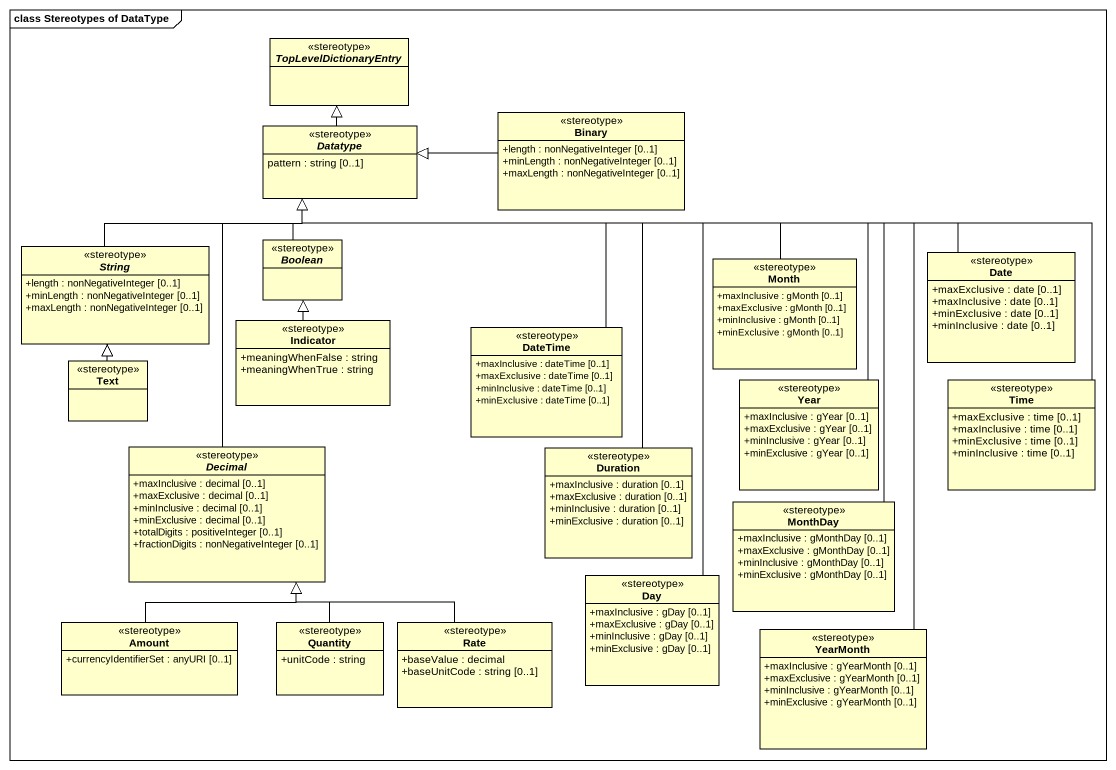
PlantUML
@startuml
mainframe class Stereotypes of DataType
hide circle
hide empty members
skinparam classAttributeIconSize 0
abstract class TopLevelDictionaryEntry <<stereotype>>
abstract class Datatype <<stereotype>> {
  pattern : string [0..1]
}
class Binary <<stereotype>> {
  +length : nonNegativeInteger [0..1]
  +minLength : nonNegativeInteger [0..1]
  +maxLength : nonNegativeInteger [0..1]
}
abstract class String <<stereotype>> {
  +length : nonNegativeInteger [0..1]
  +minLength : nonNegativeInteger [0..1]
  +maxLength : nonNegativeInteger [0..1]
}
abstract class Boolean <<stereotype>>
class Month <<stereotype>> {
  +maxInclusive : gMonth [0..1]
  +maxExclusive : gMonth [0..1]
  +minInclusive : gMonth [0..1]
  +minExclusive : gMonth [0..1]
}
class Date <<stereotype>> {
  +maxExclusive : date [0..1]
  +maxInclusive : date [0..1]
  +minExclusive : date [0..1]
  +minInclusive : date [0..1]
}
class Indicator <<stereotype>> {
  +meaningWhenFalse : string
  +meaningWhenTrue : string
}
class Text <<stereotype>>
class DateTime <<stereotype>> {
  +maxInclusive : dateTime [0..1]
  +maxExclusive : dateTime [0..1]
  +minInclusive : dateTime [0..1]
  +minExclusive : dateTime [0..1]
}
class Year <<stereotype>> {
  +maxInclusive : gYear [0..1]
  +maxExclusive : gYear [0..1]
  +minInclusive : gYear [0..1]
  +minExclusive : gYear [0..1]
}
class Time <<stereotype>> {
  +maxExclusive : time [0..1]
  +maxInclusive : time [0..1]
  +minExclusive : time [0..1]
  +minInclusive : time [0..1]
}
abstract class Decimal <<stereotype>> {
  +maxInclusive : decimal [0..1]
  +maxExclusive : decimal [0..1]
  +minInclusive : decimal [0..1]
  +minExclusive : decimal [0..1]
  +totalDigits : positiveInteger [0..1]
  +fractionDigits : nonNegativeInteger [0..1]
}
class Duration <<stereotype>> {
  +maxInclusive : duration [0..1]
  +maxExclusive : duration [0..1]
  +minInclusive : duration [0..1]
  +minExclusive : duration [0..1]
}
class MonthDay <<stereotype>> {
  +maxInclusive : gMonthDay [0..1]
  +maxExclusive : gMonthDay [0..1]
  +minInclusive : gMonthDay [0..1]
  +minExclusive : gMonthDay [0..1]
}
class Day <<stereotype>> {
  +maxInclusive : gDay [0..1]
  +maxExclusive : gDay [0..1]
  +minInclusive : gDay [0..1]
  +minExclusive : gDay [0..1]
}
class Amount <<stereotype>> {
  +currencyIdentifierSet : anyURI [0..1]
}
class Quantity <<stereotype>> {
  +unitCode : string
}
class Rate <<stereotype>> {
  +baseValue : decimal
  +baseUnitCode : string [0..1]
}
class YearMonth <<stereotype>> {
  +maxInclusive : gYearMonth [0..1]
  +maxExclusive : gYearMonth [0..1]
  +minInclusive : gYearMonth [0..1]
  +minExclusive : gYearMonth [0..1]
}
Datatype -up-|> TopLevelDictionaryEntry
Binary -left-|> Datatype
String -right-|> Datatype
Boolean -up-|> Datatype
Month -left-|> Datatype
Date -left-|> Datatype
Indicator -up-|> Boolean
Text -up-|> String
DateTime -up-|> Datatype
Year -left-|> Datatype
Time -left-|> Datatype
Decimal -up-|> Datatype
Duration -up-|> Datatype
MonthDay -up-|> Datatype
Day -up-|> Datatype
Amount -up-|> Decimal
Quantity -up-|> Decimal
Rate -up-|> Decimal
YearMonth -up-|> Datatype
@enduml
